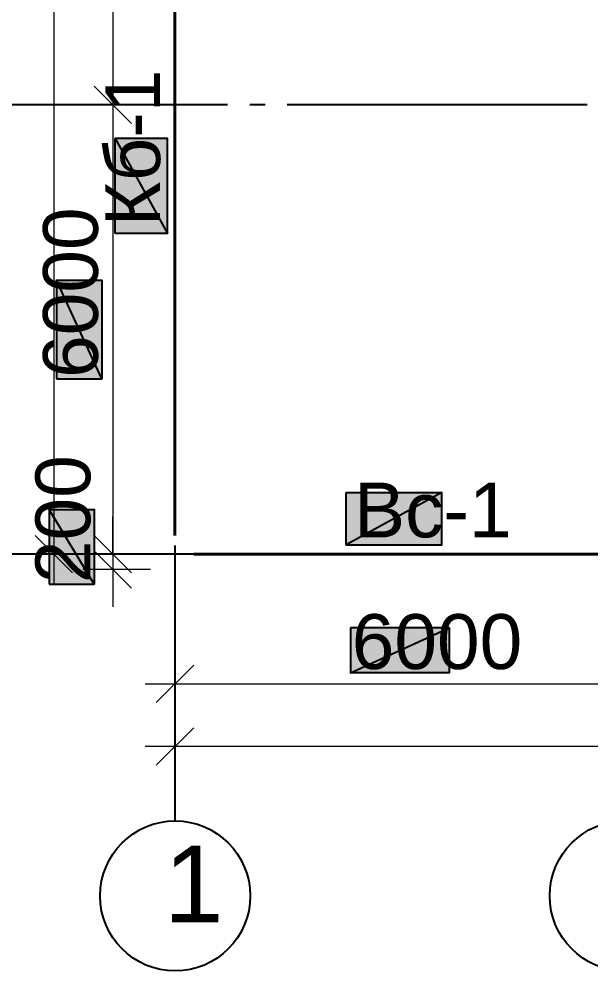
# Model space of a CAD drawing. Extents: x 8 to 21351, y 0 to 420.
# Drawn here: x 15591.6 to 15629.7, y 145.5 to 209 of the extents above; entities that cross this region are included whole.
import ezdxf

# ---------------------------------------------------------------- set-up
doc = ezdxf.new("R2010")
doc.units = 0
doc.styles.add('TEYPDFCAD_TEXT', font='arial.ttf')

msp = doc.modelspace()

# ---------------------------------------------------------------- hatches: boundary and pattern name
at = {"true_color": 0xffffff}
h = msp.add_hatch(color=0, dxfattribs=at)
h.paths.add_polyline_path([(15598, 194.712), (15598, 201.062), (15601.492, 194.712)])
h.paths.add_polyline_path([(15598, 201.062), (15601.492, 194.712), (15601.492, 201.062)])
h = msp.add_hatch(color=0, dxfattribs=at)
h.paths.add_polyline_path([(15594.105, 185.018), (15597.111, 185.018), (15594.105, 191.601)])
h.paths.add_polyline_path([(15597.111, 185.018), (15594.105, 191.601), (15597.111, 191.601)])
h = msp.add_hatch(color=0, dxfattribs=at)
h.paths.add_polyline_path([(15613.43, 177.44), (15619.801, 177.44), (15613.43, 173.948)])
h.paths.add_polyline_path([(15619.801, 177.44), (15613.43, 173.948), (15619.801, 173.948)])
h = msp.add_hatch(color=0, dxfattribs=at)
h.paths.add_polyline_path([(15593.597, 171.323), (15596.603, 171.323), (15593.597, 176.297)])
h.paths.add_polyline_path([(15596.603, 171.323), (15593.597, 176.297), (15596.603, 176.297)])
h = msp.add_hatch(color=0, dxfattribs=at)
h.paths.add_polyline_path([(15613.705, 168.402), (15613.705, 165.396), (15620.288, 168.402)])
h.paths.add_polyline_path([(15613.705, 165.396), (15620.288, 168.402), (15620.288, 165.396)])

# ---------------------------------------------------------------- linework, layer by layer
at = {"color": 7, "lineweight": 5}
for p, q in [((15593.915, 265.324), (15593.915, 171.302)), ((15597.852, 235.31), (15597.852, 201.316)), ((15597.852, 205.317), (15597.852, 171.302)), ((15596.603, 204.555), (15599.1, 202.057)), ((15599.1, 202.057), (15596.603, 204.555)), ((15598.487, 203.306), (15599.862, 203.306)), ((15598.487, 203.306), (15599.862, 203.306)), ((15592.666, 174.561), (15595.163, 172.064)), ((15596.603, 174.561), (15599.1, 172.064)), ((15594.528, 173.313), (15595.904, 173.313)), ((15598.487, 173.313), (15599.862, 173.313)), ((15602, 158.517), (15602, 162.475)), ((15603.249, 161.734), (15600.751, 159.237)), ((15933.999, 160.486), (15600.011, 160.486))]:
    msp.add_line(p, q, dxfattribs=at)
at = {"lineweight": 25}
for p, q in [((15602, 221.911), (15602, 201.909)), ((15605.493, 203.306), (15590.486, 203.306)), ((15608.012, 203.306), (15606.996, 203.306)), ((15629.496, 203.306), (15609.493, 203.306)), ((15602, 200.406), (15602, 199.411)), ((15602, 197.908), (15602, 177.906)), ((15602, 176.403), (15602, 175.408)), ((15602, 173.905), (15602, 160.507)), ((15605.493, 173.313), (15590.486, 173.313)), ((15608.012, 173.313), (15606.996, 173.313)), ((15629.496, 173.313), (15609.493, 173.313)), ((15602, 160.507), (15602, 155.49))]:
    msp.add_line(p, q, dxfattribs=at)
at = {"color": 7, "lineweight": 40}
for p, q in [((15602, 217.064), (15602, 174.561)), ((15630.745, 173.313), (15603.249, 173.313))]:
    msp.add_line(p, q, dxfattribs=at)
at = {"color": 0, "lineweight": 0, "true_color": 0xffffff}
for p, q in [((15601.492, 194.712), (15601.492, 201.062)), ((15613.43, 173.948), (15619.801, 173.948))]:
    msp.add_line(p, q, dxfattribs=at)
at = {"color": 7, "lineweight": 15}
for p, q in [((15597.852, 173.313), (15597.852, 175.81)), ((15596.603, 174.561), (15599.1, 172.064)), ((15599.1, 171.048), (15596.603, 173.546)), ((15600.37, 173.313), (15595.862, 173.313)), ((15597.852, 173.313), (15597.852, 172.297)), ((15600.37, 172.297), (15595.862, 172.297)), ((15597.852, 172.297), (15597.852, 169.799))]:
    msp.add_line(p, q, dxfattribs=at)
at = {"lineweight": 5}
for p, q in [((15602, 165.269), (15602, 166.645)), ((15603.249, 165.904), (15600.751, 163.407)), ((15600.011, 164.655), (15634.004, 164.655))]:
    msp.add_line(p, q, dxfattribs=at)
at = {"color": 0, "true_color": 0xffffff}
for points in [[(15598, 194.712), (15598, 201.062), (15601.492, 194.712)], [(15598, 201.062), (15601.492, 194.712), (15601.492, 201.062)], [(15594.105, 185.018), (15597.111, 185.018), (15594.105, 191.601)], [(15597.111, 185.018), (15594.105, 191.601), (15597.111, 191.601)], [(15613.43, 177.44), (15619.801, 177.44), (15613.43, 173.948)], [(15619.801, 177.44), (15613.43, 173.948), (15619.801, 173.948)], [(15593.597, 171.323), (15596.603, 171.323), (15593.597, 176.297)], [(15596.603, 171.323), (15593.597, 176.297), (15596.603, 176.297)], [(15613.705, 168.402), (15613.705, 165.396), (15620.288, 168.402)], [(15613.705, 165.396), (15620.288, 168.402), (15620.288, 165.396)]]:
    msp.add_lwpolyline(points, close=True, dxfattribs=at)
at = {"lineweight": 25}
for centre in [(15602.011, 150.506), (15632.004, 150.506)]:
    msp.add_circle(centre, 5.006, dxfattribs=at)

# ---------------------------------------------------------------- texts
at = {"color": 7, "style": 'TEYPDFCAD_TEXT'}
for s, p in [('Кб-1', (15601.005, 195.199)), ('6000', (15596.857, 185.081)), ('200', (15596.349, 171.387))]:
    msp.add_text(s, height=3.6618, rotation=90, dxfattribs=at).set_placement(p)
for s, height, p in [('Вс-1', 3.6618, (15613.938, 174.435)), ('6000', 3.6618, (15613.79, 165.65)), ('1', 5.126, (15601.259, 148.738))]:
    msp.add_text(s, height=height, dxfattribs=at).set_placement(p)

doc.saveas('drawing.dxf')
